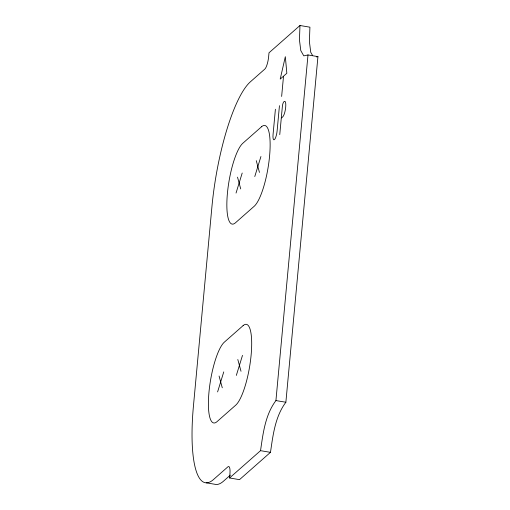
<?xml version="1.0" encoding="UTF-8"?>
<svg xmlns="http://www.w3.org/2000/svg" width="510" height="510" viewBox="0 0 510 510"><rect width="100%" height="100%" fill="white"/><g stroke="black" fill="none" stroke-linecap="round" stroke-linejoin="round"><path stroke-width="0.76" d="M299.976 25.5L299.453 39.933L300.792 50.598L303.794 55.87L307.995 54.946L317.94 56.629L285.874 402.25C275.139 416.542 273.003 435.151 270.478 452.344L239.502 479.649L229.557 477.972L229.908 474.192A10.41 2.569 -80.4 0 0 227.906 466.828L213.499 479.527A104.091 25.678 -80.4 0 1 193.449 405.903L211.899 207.041A104.091 25.678 -80.4 0 1 250.397 81.804L264.798 69.105A10.41 2.569 -80.4 0 0 268.649 56.584L268.999 52.804L299.976 25.5L309.921 27.183L309.398 41.616L310.743 52.281L312.617 55.577M275.406 109.242L273.06 134.525A7.204 1.779 -80.4 0 0 274.444 139.619A7.204 1.779 -80.4 0 0 277.108 130.955L279.454 105.672M281.641 96.441L283.522 76.175L286.837 73.255L285.332 56.667L280.207 79.101L283.286 76.385M279.754 134.621L282.361 106.533A3.901 0.963 -80.4 0 1 283.809 101.834L284.153 101.535A8.026 1.983 -80.4 0 1 285.696 107.208A8.026 1.983 -80.4 0 1 282.725 116.866L281.52 117.931M229.557 477.972L260.534 450.668C263.052 433.468 265.194 414.866 275.929 400.573L307.995 54.946M236.041 193.06L242.205 173.024M254.777 176.543L260.941 156.506M217.598 391.922L223.756 371.886M236.334 375.405L242.492 355.368M230.361 475.116L223.45 481.21A104.091 25.678 -80.4 0 1 216.183 484.5L206.238 482.817M316.538 56.941L317.94 56.629M275.929 400.573L285.874 402.25M260.534 450.668L270.478 452.344M256.256 160.637L259.462 172.412M237.52 177.148L240.726 188.929M237.807 359.499L241.013 371.274M219.07 376.01L222.277 387.791M261.547 126.754L242.811 143.272A41.635 10.27 -80.4 0 0 227.415 193.366A41.635 10.27 -80.4 0 0 235.435 222.813L254.171 206.295A41.635 10.27 -80.4 0 0 269.567 156.2A41.635 10.27 -80.4 0 0 261.547 126.754M243.104 325.616L224.368 342.133A41.635 10.27 -80.4 0 0 208.966 392.228A41.635 10.27 -80.4 0 0 216.986 421.674L235.722 405.157A41.635 10.27 -80.4 0 0 251.124 355.062A41.635 10.27 -80.4 0 0 243.104 325.616"/></g></svg>
